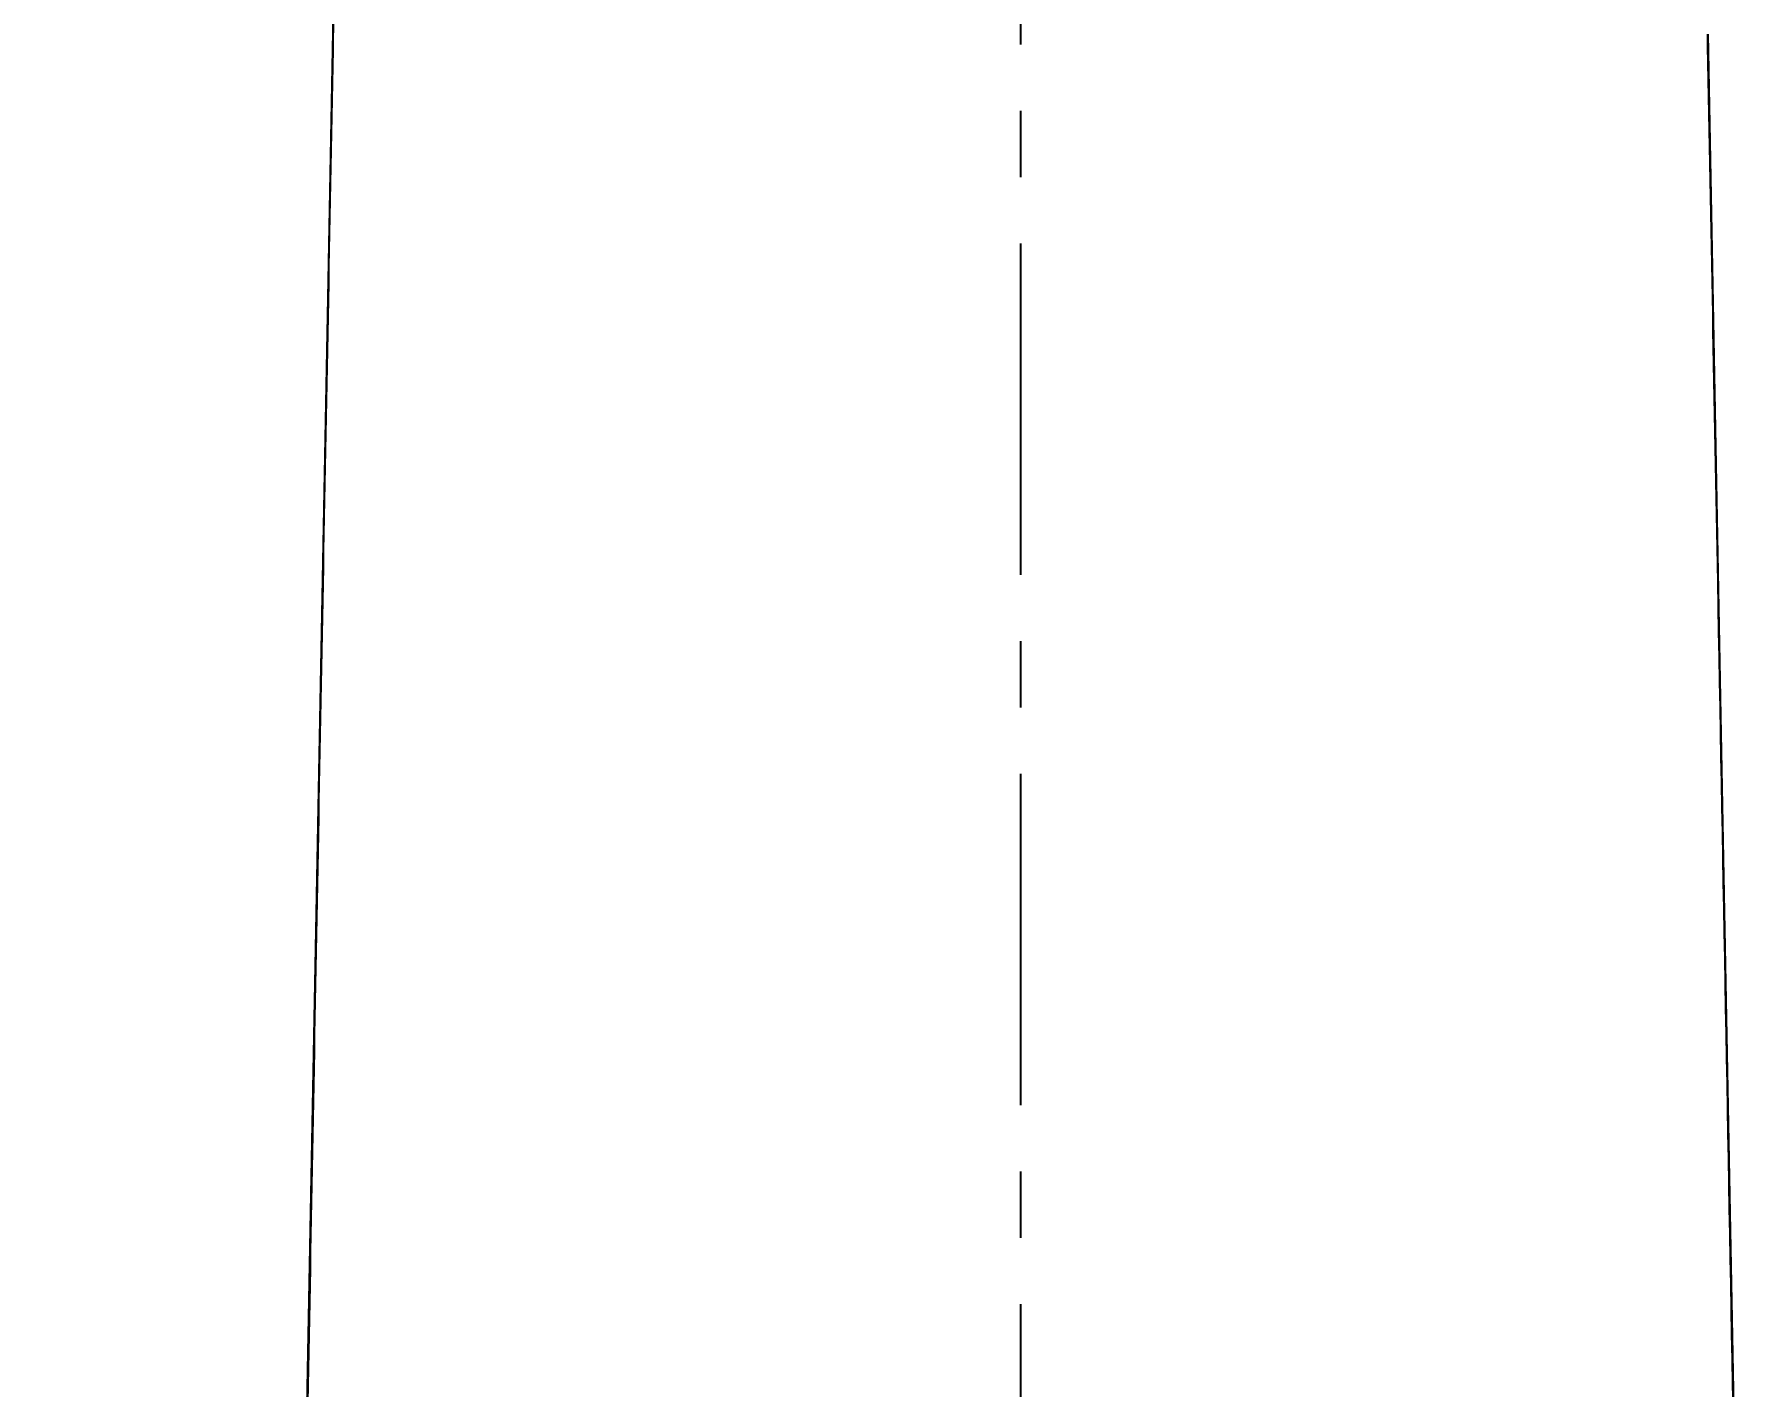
# Model space of a CAD drawing. Extents: x -13865 to -13271, y -11108 to -10688.
# Drawn here: x -13708.2 to -13662.94, y -10895.07 to -10859.37 of the extents above; entities that cross this region are included whole.
import ezdxf

# ---------------------------------------------------------------- set-up
doc = ezdxf.new("R2010")
doc.units = 0
doc.header["$LTSCALE"] = 7
doc.linetypes.add('CENTER', pattern=[2, 1.25, -0.25, 0.25, -0.25])
doc.linetypes.add('CENTER2', pattern=[1.125, 0.75, -0.125, 0.125, -0.125])
doc.layers.get('Defpoints').update_dxf_attribs({"linetype": 'CONTINUOUS'})
for name, color, linetype in [('CENTER', 1, 'CENTER2'), ('DWG', 7, 'CONTINUOUS'), ('FL0712_BODY_R2SHAPE', 7, 'CONTINUOUS')]:
    doc.layers.add(name, color=color, linetype=linetype)
doc.styles.add('DD', font='romans', dxfattribs={"bigfont": 'GHS.shx'})
doc.dimstyles.new('CWC', dxfattribs={"dimscale": 0, "dimtxt": 3.5, "dimasz": 3.5, "dimexe": 2, "dimexo": 1, "dimgap": 1, "dimtad": 1, "dimdec": 4, "dimdsep": 46, "dimtxsty": 'DD', "dimcen": 3, "dimclrd": 2, "dimclre": 2, "dimclrt": 2, "dimadec": 3, "dimazin": 2, "dimtfac": 1, "dimtdec": 4, "dimtmove": 0, "dimatfit": 3, "dimfxl": 1, "dimtvp": 1, "dimtolj": 1, "dimtzin": 0, "dimlwd": -1, "dimlwe": -1, "dimarcsym": 0})

# ---------------------------------------------------------------- blocks, each defined once
blk = doc.blocks.new('*D2')
at = {"layer": 'Defpoints', "color": 0, "transparency": 16777216}
for p in [(-14365.092, -11928.584), (-14338.531, -11928.584), (-14346.031, -12038.584)]:
    blk.add_point(p, dxfattribs=at)
at = {"layer": 'DWG', "color": 2, "transparency": 16777216}
for p, q in [((-14339.531, -11928.584), (-14367.092, -11928.584)), ((-14365.092, -12035.084), (-14365.092, -11932.084)), ((-14347.031, -12038.584), (-14367.092, -12038.584))]:
    blk.add_line(p, q, dxfattribs=at)
for points in [[(-14365.676, -11932.084), (-14364.509, -11932.084), (-14365.092, -11928.584)], [(-14365.676, -12035.084), (-14364.509, -12035.084), (-14365.092, -12038.584)]]:
    blk.add_solid(points, dxfattribs=at)
at = {"layer": 'DWG', "color": 2, "transparency": 16777216, "insert": (-14367.842, -11983.584), "char_height": 3.5, "attachment_point": 5, "rotation": 90, "style": 'DD'}
blk.add_mtext('\\A1;110', dxfattribs=at)
blk = doc.blocks.new('*D3')
at = {"layer": 'Defpoints', "color": 0, "transparency": 16777216}
for p in [(-14378.064, -11893.35), (-14321.031, -11893.35), (-14346.031, -12038.584)]:
    blk.add_point(p, dxfattribs=at)
at = {"layer": 'DWG', "color": 2, "transparency": 16777216}
for p, q in [((-14322.031, -11893.35), (-14380.064, -11893.35)), ((-14378.064, -12035.084), (-14378.064, -11896.85)), ((-14347.031, -12038.584), (-14380.064, -12038.584))]:
    blk.add_line(p, q, dxfattribs=at)
for points in [[(-14378.647, -11896.85), (-14377.481, -11896.85), (-14378.064, -11893.35)], [(-14378.647, -12035.084), (-14377.481, -12035.084), (-14378.064, -12038.584)]]:
    blk.add_solid(points, dxfattribs=at)
at = {"layer": 'DWG', "color": 2, "transparency": 16777216, "insert": (-14381.731, -11965.967), "char_height": 3.5, "attachment_point": 5, "rotation": 90, "style": 'DD'}
blk.add_mtext('\\A1;(145)', dxfattribs=at)

msp = doc.modelspace()

# ---------------------------------------------------------------- linework, layer by layer
at = {"layer": 'CENTER', "linetype": 'CENTER'}
msp.add_line((-13682.1678, -10780.8864), (-13682.1678, -10930.76522), dxfattribs=at)
at = {"layer": 'FL0712_BODY_R2SHAPE', "color": 7, "linetype": 'Continuous'}
for p, q in [((-13700.09944, -10847.16471), (-13700.44859, -10866.32068)), ((-13700.13101, -10849.93372), (-13700.31418, -10859.52851)), ((-13700.31418, -10859.52851), (-13700.3189, -10859.77615)), ((-13664.01909, -10859.69066), (-13664.02527, -10859.367)), ((-13663.62581, -10880.19305), (-13664.01569, -10859.36631)), ((-13662.94229, -10916.23673), (-13663.62581, -10880.19305))]:
    msp.add_line(p, q, dxfattribs=at)
msp.add_lwpolyline([(-13700.44859, -10866.32068), (-13701.22014, -10907.15503), (-13701.39335, -10916.23656)], dxfattribs=at)
for points, knots in [([(-13700.3189, -10859.77615), (-13700.49809, -10869.17862), (-13700.84824, -10887.98358), (-13701.19189, -10906.78865), (-13701.36713, -10916.19106)], [0, 0, 0, 0, 0.50000374, 1, 1, 1, 1]), ([(-13662.96835, -10916.19235), (-13663.23171, -10902.06702), (-13663.57331, -10883.23297), (-13663.92919, -10864.39917), (-13664.01902, -10859.69065)], [0, 0, 0, 0, 0.74999534, 1, 1, 1, 1])]:
    msp.add_open_spline(points, degree=3, knots=knots, dxfattribs=at)

# ---------------------------------------------------------------- dimensions: what is measured, and where the dimension line sits
at = {"layer": 'DWG'}
dim = msp.add_linear_dim(base=(-13739.20126, -10784.53097), p1=(-13707.1678, -10929.76522), p2=(-13682.1678, -10784.53097), angle=90, text='(145)', dimstyle='CWC', override={"dimscale": 1}, dxfattribs=at)
dim.commit()
dim.dimension.update_dxf_attribs({"geometry": '*D3', "text_midpoint": (-13742.86793, -10857.1481), "insert": (638.86273, 1108.81904)})
dim = msp.add_linear_dim(base=(-13726.22955, -10819.76522), p1=(-13707.1678, -10929.76522), p2=(-13699.66786, -10819.76522), angle=90, dimstyle='CWC', override={"dimscale": 1}, dxfattribs=at)
dim.commit()
dim.dimension.update_dxf_attribs({"geometry": '*D2', "text_midpoint": (-13728.97955, -10874.76522), "insert": (638.86273, 1108.81904)})

doc.saveas('drawing.dxf')
